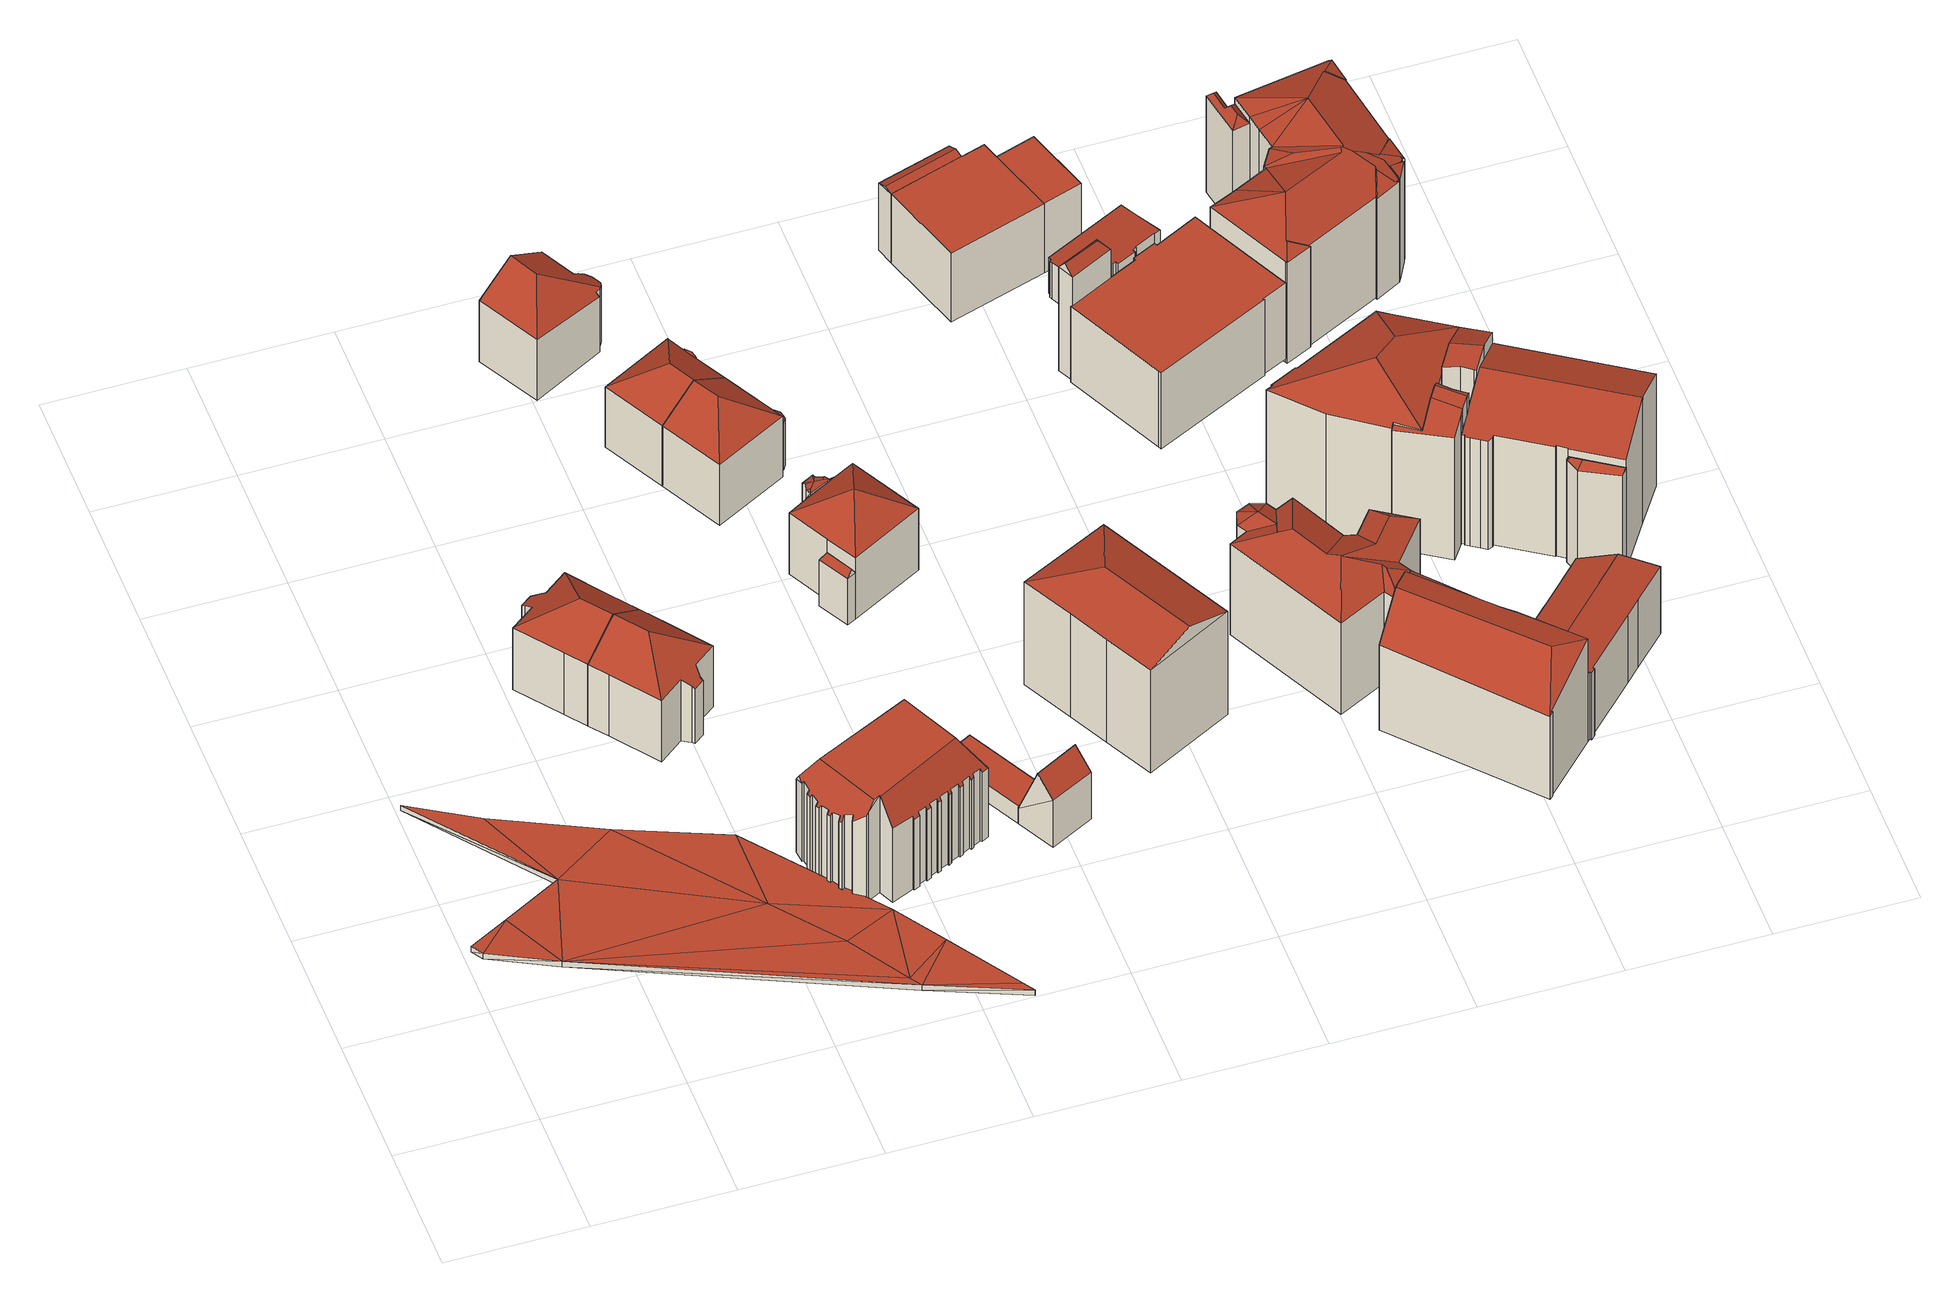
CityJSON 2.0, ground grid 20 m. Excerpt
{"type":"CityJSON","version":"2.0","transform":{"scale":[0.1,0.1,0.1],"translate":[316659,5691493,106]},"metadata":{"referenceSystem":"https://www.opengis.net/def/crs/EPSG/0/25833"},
"CityObjects":{
"building1":{"type":"Building","attributes":{"name":"Gustav-Adolf-Brücke","BodenHoehe":106.61,"gemHoehe":0,"BauwerkHoehe":1,"Gemeindeschluessel":"14713000","Geometrietyp2DReferenz":"3000","function":"53001_1800","measuredHeight":1},"geometry":[{"type":"MultiSurface","lod":"2","boundaries":[[[0,1,2]],[[1,0,3]],[[3,0,4]],[[4,5,3]],[[3,5,6]],[[5,7,6]],[[6,7,8]],[[8,7,9]],[[10,11,12]],[[10,12,2]],[[2,12,0]],[[13,14,15]],[[15,14,16]],[[15,16,12]],[[12,16,0]],[[0,16,4]],[[5,4,16]],[[7,5,16]],[[2,1,17]],[[2,17,18]],[[1,3,19]],[[1,19,17]],[[3,6,20]],[[3,20,19]],[[6,8,21]],[[6,21,20]],[[8,9,22]],[[8,22,21]],[[9,7,23]],[[9,23,22]],[[7,16,24]],[[7,24,23]],[[16,14,25]],[[16,25,24]],[[14,13,26]],[[14,26,25]],[[13,15,27]],[[13,27,26]],[[15,12,28]],[[15,28,27]],[[12,11,29]],[[12,29,28]],[[11,10,30]],[[11,30,29]],[[10,2,18]],[[10,18,30]],[[18,17,31]],[[19,31,17]],[[32,31,19]],[[19,33,32]],[[20,33,19]],[[20,23,33]],[[21,23,20]],[[22,23,21]],[[28,29,30]],[[18,28,30]],[[31,28,18]],[[27,25,26]],[[24,25,27]],[[28,24,27]],[[31,24,28]],[[32,24,31]],[[24,32,33]],[[24,33,23]]],"semantics":{"surfaces":[{"type":"RoofSurface"},{"type":"WallSurface"},{"type":"GroundSurface"}],"values":[0,0,0,0,0,0,0,0,0,0,0,0,0,0,0,0,0,0,1,1,1,1,1,1,1,1,1,1,1,1,1,1,1,1,1,1,1,1,1,1,1,1,1,1,1,1,2,2,2,2,2,2,2,2,2,2,2,2,2,2,2,2,2,2]}}]},
"building2":{"type":"Building","attributes":{"Gemeindeschluessel":14713000,"Geometrietyp2DReferenz":"3000","function":"31001_9998","roofType":"9999"},"children":["building2-1","building2-2"]},
"building2-1":{"type":"BuildingPart","attributes":{"Dachtyp_tdc":"tdcPolyFlatRoof","Dachneigung":0,"QualitaetDacherkennung":35,"Geometrietyp2DReferenz":"3000","roofType":"1000","measuredHeight":8.89},"parents":["building2"],"geometry":[{"type":"MultiSurface","lod":"2","boundaries":[[[34,35,36,37]],[[35,34,38,39]],[[40,41,37,36]],[[39,38,41,40]],[[38,34,37,41]],[[40,36,35,39]]],"semantics":{"surfaces":[{"type":"WallSurface"},{"type":"RoofSurface"},{"type":"GroundSurface"},{"type":"ClosureSurface"}],"values":[0,1,2,0,0,3]}}]},
"building2-2":{"type":"BuildingPart","attributes":{"Dachtyp_tdc":"tdcHipAndGableRoof","Dachneigung":35.65,"QualitaetDacherkennung":70,"Geometrietyp2DReferenz":"3000","roofType":"5000","measuredHeight":15.53},"parents":["building2"],"geometry":[{"type":"MultiSurface","lod":"2","boundaries":[[[42,43,44,45]],[[43,46,47,44]],[[46,48,49,47]],[[48,50,51,49]],[[50,52,53,51]],[[52,54,55,53]],[[54,56,57,55]],[[56,58,59,57]],[[58,60,61,59]],[[60,62,63,61]],[[62,64,39,40,63]],[[65,42,45,36,35]],[[62,60,58,56,54,52,50,48,66]],[[48,46,43,42,66]],[[42,65,64,62,66]],[[45,44,47,49,51,53,55,57,59,61,63,40,36]],[[35,39,64,65]],[[35,36,40,39]]],"semantics":{"surfaces":[{"type":"WallSurface"},{"type":"RoofSurface"},{"type":"GroundSurface"},{"type":"ClosureSurface"}],"values":[0,0,0,0,0,0,0,0,0,0,0,0,1,1,1,2,0,3]}}]},
"building3":{"type":"Building","attributes":{"Gemeindeschluessel":14713000,"Geometrietyp2DReferenz":"3000","function":"31001_9998","roofType":"9999"},"children":["building3-1","building3-2"]},
"building3-1":{"type":"BuildingPart","attributes":{"Dachtyp_tdc":"tdcHipAndGableRoof","Dachneigung":35.57,"QualitaetDacherkennung":69,"Geometrietyp2DReferenz":"3000","roofType":"5000","measuredHeight":15.56},"parents":["building3"],"geometry":[{"type":"MultiSurface","lod":"2","boundaries":[[[67,65,68,36,45]],[[69,70,71,72,73]],[[70,74,75,71]],[[74,76,77,75]],[[76,78,79,77]],[[78,80,81,79]],[[80,82,83,81]],[[82,84,85,83]],[[84,86,87,85]],[[86,88,89,87]],[[88,43,44,89]],[[43,67,45,44]],[[86,84,82,80,78,76,74,70,90]],[[70,69,65,67,90]],[[67,43,88,86,90]],[[45,36,72,71,75,77,79,81,83,85,87,89,44]],[[73,68,65,69]],[[73,72,36,68]]],"semantics":{"surfaces":[{"type":"WallSurface"},{"type":"RoofSurface"},{"type":"GroundSurface"},{"type":"ClosureSurface"}],"values":[0,0,0,0,0,0,0,0,0,0,0,0,1,1,1,2,0,3]}}]},
"building3-2":{"type":"BuildingPart","attributes":{"Dachtyp_tdc":"tdcFreeFormRoof","Dachneigung":58.9,"QualitaetDacherkennung":20,"Geometrietyp2DReferenz":"3000","roofType":"5000","measuredHeight":9.88},"parents":["building3"],"geometry":[{"type":"MultiSurface","lod":"2","boundaries":[[[68,91,37,36]],[[91,92,93,37]],[[92,73,72,93]],[[94,73,92]],[[95,94,92,91]],[[95,91,68]],[[94,95,68,73]],[[36,37,93,72]],[[36,72,73,68]]],"semantics":{"surfaces":[{"type":"WallSurface"},{"type":"RoofSurface"},{"type":"GroundSurface"},{"type":"ClosureSurface"}],"values":[0,0,0,1,1,0,1,2,3]}}]},
"building4":{"type":"Building","attributes":{"Dachtyp_tdc":"tdcFreeFormRoof","Gemeindeschluessel":14713000,"Dachneigung":1.74,"QualitaetDacherkennung":47,"Geometrietyp2DReferenz":"3000","function":"31001_9998","roofType":"5000","measuredHeight":18.59},"geometry":[{"type":"MultiSurface","lod":"2","boundaries":[[[96,97,98,99]],[[100,101,102,103]],[[101,104,105,102]],[[104,106,107,105]],[[106,108,109,107]],[[108,110,111,109]],[[110,112,113,111]],[[112,114,115,113]],[[114,116,117,115]],[[116,118,119,117]],[[118,120,121,119]],[[120,122,123,121]],[[122,124,125,123]],[[124,126,127,125]],[[126,128,129,127]],[[128,96,99,129]],[[97,130,131,98]],[[130,132,133,131]],[[132,134,135,133]],[[134,136,137,135]],[[136,138,139,137]],[[138,140,141,139]],[[140,142,143,141]],[[142,144,145,143]],[[144,146,147,145]],[[146,148,149,147]],[[148,150,151,149]],[[150,152,153,151]],[[152,154,155,153]],[[154,156,157,155]],[[156,158,159,157]],[[158,160,161,159]],[[160,162,163,161]],[[162,164,165,163]],[[164,166,167,165]],[[166,168,169,167]],[[168,170,171,169]],[[170,172,173,171]],[[172,174,175,173]],[[174,176,177,175]],[[176,178,179,177]],[[178,180,181,179]],[[180,182,183,181]],[[182,184,185,183]],[[184,186,187,185]],[[186,188,189,187]],[[188,190,191,189]],[[190,192,193,191]],[[192,194,195,193]],[[194,196,197,195]],[[196,198,199,197]],[[198,200,201,199]],[[200,202,203,201]],[[202,204,205,203]],[[204,206,207,205]],[[206,208,209,207]],[[208,210,211,209]],[[210,212,213,211]],[[212,214,215,213]],[[214,216,217,215]],[[216,218,219,217]],[[218,220,221,219]],[[220,222,223,221]],[[222,224,225,223]],[[224,226,227,225]],[[226,228,229,227]],[[228,230,231,229]],[[230,232,233,231]],[[232,234,235,233]],[[234,236,237,235]],[[236,238,239,237]],[[238,240,241,239]],[[240,242,243,241]],[[242,244,245,243]],[[244,246,247,245]],[[246,248,249,247]],[[248,250,251,249]],[[250,252,253,251]],[[252,254,255,253]],[[254,256,257,255]],[[256,258,259,257]],[[258,260,261,259]],[[260,262,263,261]],[[262,260,258,256,254,252,264,265,266,267,268,269,270,271,272,273,274,275,276,277,278,279,280,281,282,283,284,285,286,287,288,289]],[[124,122,120,118,116,114,112,110,108,106,104,101,100,290,291,292,293,294,295,296,297,298,299,267,266,300,97,96,128,126]],[[301,174,172,170,168,166,164,162,160,158,156,154,152,150,148,146,144,142,140,138,136,134,132,302,303]],[[250,248,246,244,242,240,238,236,234,232,230,228,226,224,222,220,218,216,214,212,210,208,206,204,202,200,198,196,194,192,190,188,186,184,182,180,178,176,301,303,265,264]],[[300,266,265,303,302,130]],[[132,130,302]],[[176,174,301]],[[252,250,264]],[[130,97,300]],[[263,304,305,306,307,308,309,310,311,312,313,314,315,316,317,318,319,320,321,322,323,324,325,326,327,328,329,330,331,332,333,334,335,336,103,102,105,107,109,111,113,115,117,119,121,123,125,127,129,99,98,131,133,135,137,139,141,143,145,147,149,151,153,155,157,159,161,163,165,167,169,171,173,175,177,179,181,183,185,187,189,191,193,195,197,199,201,203,205,207,209,211,213,215,217,219,221,223,225,227,229,231,233,235,237,239,241,243,245,247,249,251,253,255,257,259,261]],[[262,289,304,263]],[[289,288,305,304]],[[288,287,306,305]],[[287,286,307,306]],[[286,285,308,307]],[[285,284,309,308]],[[284,283,310,309]],[[283,282,311,310]],[[282,281,312,311]],[[281,280,313,312]],[[280,279,314,313]],[[279,278,315,314]],[[278,277,316,315]],[[277,276,317,316]],[[276,275,318,317]],[[275,274,319,318]],[[274,273,320,319]],[[273,272,321,320]],[[272,271,322,321]],[[271,270,323,322]],[[270,269,324,323]],[[269,268,325,324]],[[268,267,326,325]],[[267,299,327,326]],[[299,298,328,327]],[[298,297,329,328]],[[297,296,330,329]],[[296,295,331,330]],[[295,294,332,331]],[[294,293,333,332]],[[293,292,334,333]],[[292,291,335,334]],[[291,290,336,335]],[[290,100,103,336]]],"semantics":{"surfaces":[{"type":"WallSurface"},{"type":"RoofSurface"},{"type":"GroundSurface"}],"values":[0,0,0,0,0,0,0,0,0,0,0,0,0,0,0,0,0,0,0,0,0,0,0,0,0,0,0,0,0,0,0,0,0,0,0,0,0,0,0,0,0,0,0,0,0,0,0,0,0,0,0,0,0,0,0,0,0,0,0,0,0,0,0,0,0,0,0,0,0,0,0,0,0,0,0,0,0,0,0,0,0,0,0,1,1,1,1,1,0,0,0,0,2,0,0,0,0,0,0,0,0,0,0,0,0,0,0,0,0,0,0,0,0,0,0,0,0,0,0,0,0,0,0,0,0,0,0]}}]},
"building5":{"type":"Building","attributes":{"Dachtyp_tdc":"tdcFreeFormRoof","Gemeindeschluessel":14713000,"Dachneigung":32.62,"QualitaetDacherkennung":53,"Geometrietyp2DReferenz":"3000","function":"31001_9998","roofType":"5000","measuredHeight":15.1},"geometry":[{"type":"MultiSurface","lod":"2","boundaries":[[[337,338,339,340]],[[338,341,342,339]],[[341,343,344,342]],[[343,345,346,344]],[[345,347,348,346]],[[347,349,350,348]],[[349,351,352,350]],[[351,353,354,352]],[[353,355,356,354]],[[355,357,358,356]],[[357,359,360,358]],[[359,361,362,360]],[[361,337,340,362]],[[363,359,357,355,353,364]],[[351,349,347,345,343,341,338,337,365,363,364]],[[359,363,365,361]],[[337,361,365]],[[353,351,364]],[[340,339,342,344,346,348,350,352,354,356,358,360,362]]],"semantics":{"surfaces":[{"type":"WallSurface"},{"type":"RoofSurface"},{"type":"GroundSurface"}],"values":[0,0,0,0,0,0,0,0,0,0,0,0,0,1,1,1,0,0,2]}}]},
"building6":{"type":"Building","attributes":{"Dachtyp_tdc":"tdcPolyFlatRoof","Gemeindeschluessel":14713000,"Dachneigung":0,"QualitaetDacherkennung":77,"Geometrietyp2DReferenz":"3000","function":"31001_9998","roofType":"1000","measuredHeight":3.12},"geometry":[{"type":"MultiSurface","lod":"2","boundaries":[[[366,367,368,369]],[[367,370,371,368]],[[370,372,373,371]],[[370,367,366,372]],[[373,369,368,371]],[[372,366,369,373]]],"semantics":{"surfaces":[{"type":"WallSurface"},{"type":"RoofSurface"},{"type":"GroundSurface"}],"values":[0,0,0,1,2,0]}}]},
"building7":{"type":"Building","attributes":{"Gemeindeschluessel":14713000,"Geometrietyp2DReferenz":"3000","function":"31001_9998","roofType":"9999"},"children":["building7-1","building7-2"]},
"building7-1":{"type":"BuildingPart","attributes":{"Dachtyp_tdc":"tdcPolyFlatRoof","Dachneigung":3.65,"QualitaetDacherkennung":67,"Geometrietyp2DReferenz":"3000","roofType":"2100","measuredHeight":8.75},"parents":["building7"],"geometry":[{"type":"MultiSurface","lod":"2","boundaries":[[[374,375,376,377]],[[375,378,379,376]],[[378,380,381,379]],[[380,382,383,381]],[[382,384,385,383]],[[384,386,387,385]],[[384,382,380,378,375,374,386]],[[387,377,376,379,381,383,385]],[[377,387,386,374]]],"semantics":{"surfaces":[{"type":"WallSurface"},{"type":"RoofSurface"},{"type":"GroundSurface"},{"type":"ClosureSurface"}],"values":[0,0,0,0,0,0,1,2,3]}}]},
"building7-2":{"type":"BuildingPart","attributes":{"Dachtyp_tdc":"tdcHipAndGableRoof","Dachneigung":34.25,"QualitaetDacherkennung":76,"Geometrietyp2DReferenz":"3000","roofType":"5000","measuredHeight":15.26},"parents":["building7"],"geometry":[{"type":"MultiSurface","lod":"2","boundaries":[[[388,389,390,391]],[[389,392,393,390]],[[392,394,374,377,393]],[[395,387,386]],[[395,396,397,387]],[[396,398,399,397]],[[398,388,391,399]],[[389,388,400]],[[398,401,400,388]],[[394,392,389,400,401,396,395]],[[396,401,398]],[[391,390,393,377,387,397,399]],[[386,374,394,395]],[[386,387,377,374]]],"semantics":{"surfaces":[{"type":"WallSurface"},{"type":"RoofSurface"},{"type":"GroundSurface"},{"type":"ClosureSurface"}],"values":[0,0,0,0,0,0,0,1,1,1,0,2,0,3]}}]},
"building8":{"type":"Building","attributes":{"Dachtyp_tdc":"tdcGableRoof","Gemeindeschluessel":14713000,"Dachneigung":68.78,"QualitaetDacherkennung":4,"Geometrietyp2DReferenz":"3000","function":"31001_9998","roofType":"3100","measuredHeight":11.71},"geometry":[{"type":"MultiSurface","lod":"2","boundaries":[[[402,403,404,405]],[[403,406,369,404]],[[406,407,408,369]],[[407,402,405,408]],[[406,403,409]],[[402,407,410]],[[403,402,410,409]],[[407,406,409,410]],[[405,404,369,408]]],"semantics":{"surfaces":[{"type":"WallSurface"},{"type":"RoofSurface"},{"type":"GroundSurface"}],"values":[0,0,0,0,0,0,1,1,2]}}]},
"building9":{"type":"Building","attributes":{"Gemeindeschluessel":14713000,"Geometrietyp2DReferenz":"3000","function":"31001_9998","roofType":"9999"},"children":["building9-1","building9-2"]},
"building9-1":{"type":"BuildingPart","attributes":{"Dachtyp_tdc":"tdcHipAndGableRoof","Dachneigung":34.44,"QualitaetDacherkennung":69,"Geometrietyp2DReferenz":"3000","roofType":"5000","measuredHeight":15.26},"parents":["building9"],"geometry":[{"type":"MultiSurface","lod":"2","boundaries":[[[401,396,397,411]],[[396,412,413,397]],[[412,414,413]],[[415,416,417,418]],[[416,398,399,417]],[[398,401,411,399]],[[416,415,419]],[[415,412,396,401,419]],[[401,398,416,419]],[[411,397,413,418,417,399]],[[415,418,420,414,412]],[[420,418,413,414]]],"semantics":{"surfaces":[{"type":"WallSurface"},{"type":"RoofSurface"},{"type":"GroundSurface"},{"type":"ClosureSurface"}],"values":[0,0,0,0,0,0,1,1,1,2,0,3]}}]},
"building9-2":{"type":"BuildingPart","attributes":{"Dachtyp_tdc":"tdcPolyFlatRoof","Dachneigung":3.77,"QualitaetDacherkennung":68,"Geometrietyp2DReferenz":"3000","roofType":"2100","measuredHeight":8.7},"parents":["building9"],"geometry":[{"type":"MultiSurface","lod":"2","boundaries":[[[414,421,422,413]],[[421,423,424,422]],[[423,425,426,424]],[[425,427,428,426]],[[427,429,430,428]],[[429,431,432,430]],[[431,433,434,432]],[[433,435,436,434]],[[435,420,418,436]],[[420,435,433,431,429,427,425,423,421,414]],[[413,422,424,426,428,430,432,434,436,418]],[[413,418,420,414]]],"semantics":{"surfaces":[{"type":"WallSurface"},{"type":"RoofSurface"},{"type":"GroundSurface"},{"type":"ClosureSurface"}],"values":[0,0,0,0,0,0,0,0,0,1,2,3]}}]},
"building10":{"type":"Building","attributes":{"Gemeindeschluessel":14713000,"Geometrietyp2DReferenz":"3000","function":"31001_9998","roofType":"9999"},"children":["building10-1","building10-2","building10-3"]},
"building10-1":{"type":"BuildingPart","attributes":{"Dachtyp_tdc":"tdcTentRoof","Dachneigung":34.03,"QualitaetDacherkennung":68,"Geometrietyp2DReferenz":"3000","roofType":"3500","measuredHeight":15.39},"parents":["building10"],"geometry":[{"type":"MultiSurface","lod":"2","boundaries":[[[437,438,439]],[[438,440,441,439]],[[440,442,443,441]],[[442,444,445,446,443]],[[447,448,449,450,451]],[[448,452,453,449]],[[442,440,454]],[[444,442,454]],[[448,447,444,454]],[[440,438,437,455,456,452,448,454]],[[439,441,443,446,450,449,453,457,458]],[[447,451,445,444]],[[451,450,446,445]],[[439,458,455,437]],[[458,457,456,455]],[[457,453,452,456]]],"semantics":{"surfaces":[{"type":"WallSurface"},{"type":"RoofSurface"},{"type":"GroundSurface"},{"type":"ClosureSurface"}],"values":[0,0,0,0,0,0,1,1,1,1,2,0,3,3,3,3]}}]},
"building10-2":{"type":"BuildingPart","attributes":{"Dachtyp_tdc":"tdcFreeFormRoof","Dachneigung":15.7,"QualitaetDacherkennung":44,"Geometrietyp2DReferenz":"3000","roofType":"5000","measuredHeight":11.93},"parents":["building10"],"geometry":[{"type":"MultiSurface","lod":"2","boundaries":[[[459,460,461,462,463]],[[460,464,465,464,461]],[[464,466,467,468,462,461]],[[466,437,469,470,467]],[[458,457,453,457,471,472,473,474,475,476,477,439]],[[465,452,453,452]],[[464,460,471,457,456]],[[460,459,472,471]],[[459,478,473,472]],[[478,479,474,473]],[[479,480,475,474]],[[480,470,476,475]],[[470,469,477,476]],[[469,437,439,477]],[[470,480,481,468,467]],[[480,479,481]],[[479,478,463,462,468,481]],[[478,459,463]],[[455,437,466]],[[458,439,437,455]],[[456,455,466,464]],[[457,458,455,456]],[[465,452,456,464]],[[453,457,456,452]]],"semantics":{"surfaces":[{"type":"RoofSurface"},{"type":"GroundSurface"},{"type":"WallSurface"},{"type":"ClosureSurface"}],"values":[0,0,0,0,1,2,2,2,2,2,2,2,2,2,0,0,0,0,2,3,2,3,2,3]}}]},
"building10-3":{"type":"BuildingPart","attributes":{"Dachtyp_tdc":"tdcFreeFormRoof","Dachneigung":60.57,"QualitaetDacherkennung":21,"Geometrietyp2DReferenz":"3000","roofType":"5000","measuredHeight":9.92},"parents":["building10"],"geometry":[{"type":"MultiSurface","lod":"2","boundaries":[[[445,482,483,446]],[[482,484,485,483]],[[484,451,450,485]],[[486,451,484]],[[487,486,484,482]],[[487,482,445]],[[486,487,445,451]],[[446,483,485,450]],[[446,450,451,445]]],"semantics":{"surfaces":[{"type":"WallSurface"},{"type":"RoofSurface"},{"type":"GroundSurface"},{"type":"ClosureSurface"}],"values":[0,0,0,1,1,0,1,2,3]}}]},
"building11":{"type":"Building","attributes":{"Dachtyp_tdc":"tdcHipAndGableRoof","Gemeindeschluessel":14713000,"Dachneigung":20.97,"QualitaetDacherkennung":80,"Geometrietyp2DReferenz":"3000","function":"31001_9998","roofType":"5000","measuredHeight":21.84},"geometry":[{"type":"MultiSurface","lod":"2","boundaries":[[[488,489,490,491]],[[489,492,493,490]],[[492,494,495,493]],[[494,496,497,495]],[[496,498,499,497]],[[498,488,491,499]],[[494,492,500]],[[492,489,488,498,501,500]],[[496,494,500,501]],[[501,498,496]],[[491,490,493,495,497,499]]],"semantics":{"surfaces":[{"type":"WallSurface"},{"type":"RoofSurface"},{"type":"GroundSurface"}],"values":[0,0,0,0,0,0,1,1,1,0,2]}}]},
"building12":{"type":"Building","attributes":{"Dachtyp_tdc":"tdcFreeFormRoof","Gemeindeschluessel":14713000,"Dachneigung":25.5,"QualitaetDacherkennung":10,"Geometrietyp2DReferenz":"3000","function":"31001_9998","roofType":"5000","measuredHeight":19.95},"geometry":[{"type":"MultiSurface","lod":"2","boundaries":[[[502,503,504,505]],[[503,506,507,504]],[[506,508,509,507]],[[508,510,511,509]],[[510,512,513,511]],[[512,514,515,513]],[[514,516,517,515]],[[516,518,519,517]],[[518,520,521,519]],[[520,522,523,521]],[[522,524,525,523]],[[524,526,527,525]],[[526,528,529,527]],[[528,530,531,529]],[[530,532,533,531]],[[532,534,535,533]],[[534,536,537,535]],[[536,502,505,537]],[[538,539,540,541,536,534]],[[542,543,544,538,534,532]],[[545,546,542,532,530]],[[545,530,528]],[[546,545,528,526]],[[543,542,546,526,524]],[[547,548,544,543,524,522]],[[547,522,520]],[[548,547,520,518]],[[539,538,544,548,518,516]],[[540,539,516,514]],[[541,540,514,512]],[[549,550,541,512,510]],[[551,549,510,508]],[[551,508,506]],[[551,506,503]],[[550,549,551,503,502]],[[541,550,502,536]],[[505,504,507,509,511,513,515,517,519,521,523,525,527,529,531,533,535,537]]],"semantics":{"surfaces":[{"type":"WallSurface"},{"type":"RoofSurface"},{"type":"GroundSurface"}],"values":[0,0,0,0,0,0,0,0,0,0,0,0,0,0,0,0,0,0,1,1,1,1,1,1,1,1,1,1,1,1,1,1,1,1,1,1,2]}}]},
"building13":{"type":"Building","attributes":{"Dachtyp_tdc":"tdcFreeFormRoof","Gemeindeschluessel":14713000,"Dachneigung":51.63,"QualitaetDacherkennung":3,"Geometrietyp2DReferenz":"3000","function":"31001_9998","roofType":"5000","measuredHeight":20.76},"geometry":[{"type":"MultiSurface","lod":"2","boundaries":[[[552,553,554,555]],[[553,556,557,554]],[[556,558,559,557]],[[558,560,561,559]],[[560,562,563,561]],[[562,552,555,563]],[[564,565,562,560]],[[564,560,558]],[[558,565,564]],[[556,565,558]],[[553,565,556]],[[565,553,552]],[[565,552,562]],[[555,554,557,559,561,563]]],"semantics":{"surfaces":[{"type":"WallSurface"},{"type":"RoofSurface"},{"type":"GroundSurface"}],"values":[0,0,0,0,0,0,1,1,1,1,1,1,0,2]}}]},
"building14":{"type":"Building","attributes":{"Gemeindeschluessel":14713000,"Geometrietyp2DReferenz":"3000","function":"31001_9998","roofType":"9999"},"children":["building14-1","building14-2","building14-3"]},
"building14-1":{"type":"BuildingPart","attributes":{"Dachtyp_tdc":"tdcPolyFlatRoof","Dachneigung":0,"QualitaetDacherkennung":50,"Geometrietyp2DReferenz":"3000","roofType":"1000","measuredHeight":12.81},"parents":["building14"],"geometry":[{"type":"MultiSurface","lod":"2","boundaries":[[[566,567,568,569]],[[570,571,572,573]],[[571,574,575,576,572]],[[577,566,569,578,579]],[[577,574,571,570,567,566]],[[569,568,573,572,576,578]],[[573,568,567,570]],[[579,575,574,577]],[[579,578,576,575]]],"semantics":{"surfaces":[{"type":"WallSurface"},{"type":"RoofSurface"},{"type":"GroundSurface"},{"type":"ClosureSurface"}],"values":[0,0,0,0,1,2,3,0,3]}}]},
"building14-2":{"type":"BuildingPart","attributes":{"Dachtyp_tdc":"tdcPolyFlatRoof","Dachneigung":0,"QualitaetDacherkennung":38,"Geometrietyp2DReferenz":"3000","roofType":"1000","measuredHeight":12.84},"parents":["building14"],"geometry":[{"type":"MultiSurface","lod":"2","boundaries":[[[580,581,582,568,567]],[[581,583,584,582]],[[583,585,570,573,584]],[[585,583,581,580]],[[568,582,584,573]],[[567,570,585,580]],[[567,568,573,570]]],"semantics":{"surfaces":[{"type":"WallSurface"},{"type":"RoofSurface"},{"type":"GroundSurface"},{"type":"ClosureSurface"}],"values":[0,0,0,1,2,0,3]}}]},
"building14-3":{"type":"BuildingPart","attributes":{"Dachtyp_tdc":"tdcGableRoof","Dachneigung":22.53,"QualitaetDacherkennung":47,"Geometrietyp2DReferenz":"3000","roofType":"3100","measuredHeight":13.04},"parents":["building14"],"geometry":[{"type":"MultiSurface","lod":"2","boundaries":[[[575,586,587,576]],[[586,588,589,587]],[[588,579,578,589]],[[586,575,590]],[[579,588,591]],[[575,579,591,590]],[[588,586,590,591]],[[578,576,587,589]],[[576,578,579,575]]],"semantics":{"surfaces":[{"type":"WallSurface"},{"type":"RoofSurface"},{"type":"GroundSurface"},{"type":"ClosureSurface"}],"values":[0,0,0,0,0,1,1,2,3]}}]},
"building15":{"type":"Building","attributes":{"Dachtyp_tdc":"tdcPolyFlatRoof","Gemeindeschluessel":14713000,"Dachneigung":0,"QualitaetDacherkennung":50,"Geometrietyp2DReferenz":"3000","function":"31001_9998","roofType":"1000","measuredHeight":14.14},"geometry":[{"type":"MultiSurface","lod":"2","boundaries":[[[592,593,594,595]],[[593,596,597,594]],[[596,598,599,597]],[[598,600,601,599]],[[600,602,603,601]],[[602,604,605,603]],[[604,606,607,605]],[[606,608,609,607]],[[608,610,611,609]],[[610,612,613,611]],[[612,614,615,613]],[[614,616,617,615]],[[616,618,619,617]],[[618,620,621,619]],[[620,592,595,621]],[[620,618,616,614,612,610,608,606,604,602,600,598,596,593,592]],[[595,594,597,599,601,603,605,607,609,611,613,615,617,619,621]]],"semantics":{"surfaces":[{"type":"WallSurface"},{"type":"RoofSurface"},{"type":"GroundSurface"}],"values":[0,0,0,0,0,0,0,0,0,0,0,0,0,0,0,1,2]}}]},
"building16":{"type":"Building","attributes":{"Gemeindeschluessel":14713000,"Dachtyp_tdc":"tdcPolyFlatRoof","Dachneigung":4.92,"QualitaetDacherkennung":52,"Geometrietyp2DReferenz":"3000","function":"31001_9998","roofType":"2100","measuredHeight":7.17},"geometry":[{"type":"MultiSurface","lod":"2","boundaries":[[[622,623,624,625]],[[623,626,627,624]],[[626,628,629,627]],[[628,630,631,629]],[[630,632,633,631]],[[632,634,635,633]],[[634,636,637,635]],[[636,638,639,637]],[[638,640,641,639]],[[640,642,643,641]],[[642,644,645,643]],[[644,646,647,645]],[[646,648,649,647]],[[648,650,651,649]],[[650,652,653,651]],[[652,654,655,653]],[[654,656,657,655]],[[656,658,659,657]],[[658,660,661,659]],[[660,662,663,661]],[[662,664,665,663]],[[664,666,667,665]],[[666,668,669,667]],[[668,670,671,669]],[[670,622,625,671]],[[670,668,666,664,662,660,658,656,654,652,650,648,646,644,642,640,638,636,634,632,630,628,626,623,622]],[[625,624,627,629,631,633,635,637,639,641,643,645,647,649,651,653,655,657,659,661,663,665,667,669,671]]],"semantics":{"surfaces":[{"type":"WallSurface"},{"type":"RoofSurface"},{"type":"GroundSurface"}],"values":[0,0,0,0,0,0,0,0,0,0,0,0,0,0,0,0,0,0,0,0,0,0,0,0,0,1,2]}}]},
"building17":{"type":"Building","attributes":{"Gemeindeschluessel":14713000,"Geometrietyp2DReferenz":"3000","function":"31001_9998","roofType":"9999"},"children":["building17-1","building17-2","building17-3"]},
"building17-1":{"type":"BuildingPart","attributes":{"Dachtyp_tdc":"tdcPolyFlatRoof","Dachneigung":27.42,"QualitaetDacherkennung":53,"Geometrietyp2DReferenz":"3000","roofType":"2100","measuredHeight":18.16},"parents":["building17"],"geometry":[{"type":"MultiSurface","lod":"2","boundaries":[[[672,673,674,675]],[[676,526,527,677]],[[526,678,679,527]],[[678,680,681,679]],[[680,682,683,681]],[[682,684,685,683]],[[684,672,675,685]],[[684,682,680,678,526,676,673,672]],[[675,674,677,527,679,681,683,685]],[[677,674,673,676]]],"semantics":{"surfaces":[{"type":"WallSurface"},{"type":"RoofSurface"},{"type":"GroundSurface"},{"type":"ClosureSurface"}],"values":[0,0,0,0,0,0,0,1,2,3]}}]},
"building17-2":{"type":"BuildingPart","attributes":{"Dachtyp_tdc":"tdcHipAndGableRoof","Dachneigung":33.83,"QualitaetDacherkennung":50,"Geometrietyp2DReferenz":"3000","roofType":"5000","measuredHeight":20.14},"parents":["building17"],"geometry":[{"type":"MultiSurface","lod":"2","boundaries":[[[686,687,529,531]],[[687,688,676,677,529]],[[689,690,691,692,674,673]],[[693,694,695]],[[693,696,697,694]],[[696,698,699,697]],[[698,700,701,699]],[[700,702,703,701]],[[702,704,705,703]],[[704,686,531,705]],[[700,698,696,693,706]],[[693,690,689,688,687,686,704,706]],[[704,702,700,706]],[[531,529,677,674,692,707,694,697,699,701,703,705]],[[689,673,676,688]],[[673,674,677,676]],[[693,695,708,691,690]],[[695,694,707,708]],[[708,707,692,691]]],"semantics":{"surfaces":[{"type":"WallSurface"},{"type":"RoofSurface"},{"type":"GroundSurface"},{"type":"ClosureSurface"}],"values":[0,0,0,0,0,0,0,0,0,0,1,1,1,2,0,3,0,3,3]}}]},
"building17-3":{"type":"BuildingPart","attributes":{"Dachtyp_tdc":"tdcGableRoof","Dachneigung":18.16,"QualitaetDacherkennung":58,"Geometrietyp2DReferenz":"3000","roofType":"3100","measuredHeight":14.12},"parents":["building17"],"geometry":[{"type":"MultiSurface","lod":"2","boundaries":[[[709,710,711,712]],[[710,713,714,711]],[[713,715,716,714]],[[715,717,718,716]],[[717,695,694,718]],[[691,719,720,692]],[[719,721,722,720]],[[721,723,724,722]],[[723,725,726,724]],[[725,727,728,726]],[[727,729,730,728]],[[729,731,732,730]],[[731,733,734,732]],[[733,735,736,734]],[[735,737,738,736]],[[737,709,712,738]],[[733,731,729,727,725,723,721,719,691,708]],[[708,695,717,715,713,710,709,737,735,733]],[[712,711,714,716,718,694,707,692,720,722,724,726,728,730,732,734,736,738]],[[707,694,695,708]],[[691,692,707,708]]],"semantics":{"surfaces":[{"type":"WallSurface"},{"type":"RoofSurface"},{"type":"GroundSurface"},{"type":"ClosureSurface"}],"values":[0,0,0,0,0,0,0,0,0,0,0,0,0,0,0,0,1,1,2,3,3]}}]},
"building18":{"type":"Building","attributes":{"Gemeindeschluessel":14713000,"Geometrietyp2DReferenz":"3000","function":"31001_9998","roofType":"9999"},"children":["building18-1","building18-2","building18-3"]},
"building18-1":{"type":"BuildingPart","attributes":{"Dachtyp_tdc":"tdcCutGableRoof","Dachneigung":23.41,"QualitaetDacherkennung":47,"Geometrietyp2DReferenz":"3000","roofType":"9999","measuredHeight":24.27},"parents":["building18"],"geometry":[{"type":"MultiSurface","lod":"2","boundaries":[[[739,740,741,742,743]],[[740,744,745,741]],[[744,746,747,745]],[[746,748,749,747]],[[748,750,751,749]],[[750,752,753,751]],[[752,754,755,753]],[[754,756,757,755]],[[748,746,744,740,739,758]],[[759,760,761,762,756,754,752,750]],[[758,759,750,748]],[[742,741,745,747,749,751,753,755,757,763,764,765,766]],[[763,757,756,762]],[[764,763,762,761]],[[767,760,759]],[[765,764,761,760,767]],[[768,767,759,758]],[[766,765,767,768]],[[739,743,768,758]],[[766,768,743,742]]],"semantics":{"surfaces":[{"type":"WallSurface"},{"type":"RoofSurface"},{"type":"GroundSurface"},{"type":"ClosureSurface"}],"values":[0,0,0,0,0,0,0,0,1,1,1,2,3,3,0,3,0,3,0,3]}}]},
"building18-2":{"type":"BuildingPart","attributes":{"Dachtyp_tdc":"tdcGableRoof","Dachneigung":22.7,"QualitaetDacherkennung":65,"Geometrietyp2DReferenz":"3000","roofType":"3100","measuredHeight":24.66},"parents":["building18"],"geometry":[{"type":"MultiSurface","lod":"2","boundaries":[[[769,770,771,772,773]],[[774,775,776,777]],[[775,778,779,776]],[[778,780,781,779]],[[780,782,783,781]],[[782,769,773,783]],[[778,775,774,784,785]],[[785,770,769,782,780,778]],[[773,772,786,777,776,779,781,783]],[[787,771,770,785]],[[786,772,771,787]],[[784,787,785]],[[786,787,784,774,777]]],"semantics":{"surfaces":[{"type":"WallSurface"},{"type":"RoofSurface"},{"type":"GroundSurface"},{"type":"ClosureSurface"}],"values":[0,0,0,0,0,0,1,1,2,0,3,0,3]}}]},
"building18-3":{"type":"BuildingPart","attributes":{"Dachtyp_tdc":"tdcFreeFormRoof","Dachneigung":22.82,"QualitaetDacherkennung":49,"Geometrietyp2DReferenz":"3000","roofType":"5000","measuredHeight":26.05},"parents":["building18"],"geometry":[{"type":"MultiSurface","lod":"2","boundaries":[[[788,789,790,791]],[[789,792,793,790]],[[792,794,795,793]],[[794,796,797,795]],[[796,798,799,797]],[[798,800,801,799]],[[800,802,803,801]],[[802,804,805,803]],[[804,774,777,805]],[[771,806,807,772]],[[806,743,742,807]],[[808,788,791,757,756]],[[809,760,767,768,743,806,771,787,784,774,810,811]],[[774,804,802,810]],[[802,800,798,796,794,792,789,811,810]],[[789,788,808,812,809,811]],[[791,790,793,795,797,799,801,803,805,777,786,772,807,742,766,765,764,763,757]],[[772,786,787,771]],[[786,777,774,784,787]],[[761,760,809]],[[764,765,767,760,761]],[[765,766,768,767]],[[766,742,743,768]],[[762,761,809,812]],[[762,763,764,761]],[[808,756,762,812]],[[756,757,763,762]]],"semantics":{"surfaces":[{"type":"WallSurface"},{"type":"RoofSurface"},{"type":"GroundSurface"},{"type":"ClosureSurface"}],"values":[0,0,0,0,0,0,0,0,0,0,0,0,1,1,1,1,2,3,3,0,3,3,3,0,3,0,3]}}]},
"building19":{"type":"Building","attributes":{"Dachtyp_tdc":"tdcFreeFormRoof","Gemeindeschluessel":14713000,"Dachneigung":47.28,"QualitaetDacherkennung":20,"Geometrietyp2DReferenz":"3000","function":"31001_9998","roofType":"5000","measuredHeight":19.14},"geometry":[{"type":"MultiSurface","lod":"2","boundaries":[[[813,814,815,816]],[[814,817,818,815]],[[817,819,820,818]],[[819,821,822,820]],[[821,823,824,822]],[[823,813,816,824]],[[825,826,827,828,823,821]],[[825,821,819]],[[826,825,819,817]],[[827,826,817,814]],[[828,827,814,813]],[[828,813,823]],[[816,815,818,820,822,824]]],"semantics":{"surfaces":[{"type":"WallSurface"},{"type":"RoofSurface"},{"type":"GroundSurface"}],"values":[0,0,0,0,0,0,1,1,1,1,1,1,2]}}]},
"building20":{"type":"Building","attributes":{"Dachtyp_tdc":"tdcFreeFormRoof","Gemeindeschluessel":14713000,"Dachneigung":22.94,"QualitaetDacherkennung":53,"Geometrietyp2DReferenz":"3000","function":"31001_9998","roofType":"5000","measuredHeight":21.76},"geometry":[{"type":"MultiSurface","lod":"2","boundaries":[[[829,830,831,832]],[[830,833,834,831]],[[833,835,836,834]],[[835,837,838,836]],[[837,839,840,838]],[[839,841,842,840]],[[841,843,844,842]],[[843,845,846,844]],[[845,847,848,846]],[[847,849,850,848]],[[849,851,852,850]],[[851,853,854,852]],[[853,855,856,854]],[[855,857,858,856]],[[857,859,860,858]],[[859,861,862,860]],[[861,863,864,862]],[[863,865,866,864]],[[865,867,868,866]],[[867,869,870,868]],[[869,871,872,870]],[[871,873,874,872]],[[873,875,876,874]],[[875,877,878,876]],[[877,879,880,878]],[[879,881,882,880]],[[881,883,884,882]],[[883,885,886,884]],[[885,829,832,886]],[[887,883,881]],[[888,887,881,879]],[[889,888,879,877]],[[890,891,892,893,894,895,889,877,875]],[[896,890,875,873]],[[897,896,873,871]],[[897,871,869]],[[898,899,891,890,896,897,869,867]],[[900,901,898,867,865]],[[900,865,863]],[[901,900,863,861]],[[902,903,904,899,898,901,861,859]],[[902,859,857]],[[903,902,857,855]],[[904,903,855,853]],[[905,906,907,892,891,899,904,853,851]],[[908,905,851,849]],[[909,908,849,847]],[[909,847,845]],[[906,905,908,909,845,843]],[[906,837,907]],[[906,839,837]],[[906,841,839]],[[841,906,843]],[[910,893,892,907,837,835]],[[910,835,833]],[[894,893,910,833,830]],[[830,895,894]],[[829,895,830]],[[895,829,885]],[[887,888,889,895,885,883]],[[832,831,834,836,838,840,842,844,846,848,850,852,854,856,858,860,862,864,866,868,870,872,874,876,878,880,882,884,886]]],"semantics":{"surfaces":[{"type":"WallSurface"},{"type":"RoofSurface"},{"type":"GroundSurface"}],"values":[0,0,0,0,0,0,0,0,0,0,0,0,0,0,0,0,0,0,0,0,0,0,0,0,0,0,0,0,0,1,1,1,1,1,1,1,1,1,1,1,1,1,1,1,1,1,1,1,1,1,1,1,1,1,1,1,1,1,1,1,2]}}]},
"building21":{"type":"Building","attributes":{"Gemeindeschluessel":14713000,"Geometrietyp2DReferenz":"3000","function":"31001_9998","roofType":"9999"},"children":["building21-1","building21-2"]},
"building21-1":{"type":"BuildingPart","attributes":{"Dachtyp_tdc":"tdcFreeFormRoof","Dachneigung":43.95,"QualitaetDacherkennung":14,"Geometrietyp2DReferenz":"3000","roofType":"5000","measuredHeight":20.08},"parents":["building21"],"geometry":[{"type":"MultiSurface","lod":"2","boundaries":[[[911,912,913,914]],[[912,915,916,913]],[[915,917,918,916]],[[917,919,920,918]],[[921,922,915,912]],[[911,923,924,922,921]],[[923,919,917,924]],[[922,924,917,915]],[[911,921,912]],[[919,923,911]],[[920,914,913,916,918]],[[914,920,919,911]]],"semantics":{"surfaces":[{"type":"WallSurface"},{"type":"RoofSurface"},{"type":"GroundSurface"},{"type":"ClosureSurface"}],"values":[0,0,0,0,1,1,1,1,0,0,2,3]}}]},
"building21-2":{"type":"BuildingPart","attributes":{"Dachtyp_tdc":"tdcGableRoof","Dachneigung":17.95,"QualitaetDacherkennung":44,"Geometrietyp2DReferenz":"3000","roofType":"3100","measuredHeight":23.23},"parents":["building21"],"geometry":[{"type":"MultiSurface","lod":"2","boundaries":[[[925,926,927,928]],[[926,929,930,927]],[[929,931,932,930]],[[931,933,934,932]],[[933,935,936,934]],[[935,937,938,936]],[[937,939,940,938]],[[939,941,942,940]],[[941,943,944,942]],[[943,945,946,944]],[[945,947,948,946]],[[947,949,950,948]],[[949,951,952,950]],[[951,953,954,952]],[[953,955,956,954]],[[955,957,958,956]],[[957,959,911,914,958]],[[960,925,928,920,919]],[[957,955,953,951]],[[951,949,947,945,943,941,939,937,935,933,931,929,926,925,960,959,957]],[[928,927,930,932,934,936,938,940,942,944,946,948,950,952,954,956,958,914,920]],[[960,919,911,959]],[[919,920,914,911]]],"semantics":{"surfaces":[{"type":"WallSurface"},{"type":"RoofSurface"},{"type":"GroundSurface"},{"type":"ClosureSurface"}],"values":[0,0,0,0,0,0,0,0,0,0,0,0,0,0,0,0,0,0,1,1,2,0,3]}}]}
},
"vertices":[
[396,257,16],[396,385,16],[248,446,16],[544,196,16],[471,162,16],[526,74,16],[592,123,16],[537,57,16],[660,19,16],[671,2,16],[100,517,16],[7,573,16],[155,384,16],[12,308,16],[23,291,16],[69,338,16],[114,245,16],[396,385,6],[248,446,6],[544,196,6],[592,123,6],[660,19,6],[671,2,6],[537,57,6],[114,245,6],[23,291,6],[12,308,6],[69,338,6],[155,384,6],[7,573,6],[100,517,6],[396,257,6],[471,162,6],[526,74,6],
[384,711,102],[374,703,102],[374,703,13],[384,711,13],[356,749,102],[345,741,102],[345,741,13],[356,749,13],
[327,667,168],[280,631,127],[280,631,13],[327,667,13],[258,660,127],[258,660,13],[210,723,127],[210,723,13],[245,749,127],[245,749,13],[241,766,116],[241,766,13],[238,770,113],[238,770,13],[254,781,114],[254,781,13],[256,779,116],[256,779,13],[271,769,127],[271,769,13],[305,795,126],[305,795,13],[345,741,126],[374,703,126],[296,708,168],
[327,667,169],[374,703,101],[401,667,126],[443,611,126],[443,611,13],[401,667,13],[401,667,101],[411,587,126],[411,587,13],[412,572,118],[412,572,13],[415,568,114],[415,568,13],[400,557,114],[400,557,13],[397,560,117],[397,560,13],[384,567,127],[384,567,13],[349,540,127],[349,540,13],[300,605,127],[300,605,13],[360,623,169],
[384,711,101],[411,675,101],[411,675,13],[402,676,112],[379,707,112],
[583,230,142],[551,216,144],[551,216,6],[583,230,6],[644,260,141],[645,258,136],[645,258,6],[644,260,6],[641,255,136],[641,255,6],[640,258,141],[640,258,6],[627,252,141],[627,252,6],[628,249,136],[628,249,6],[623,247,137],[623,247,6],[622,249,142],[622,249,6],[610,244,142],[610,244,6],[612,241,137],[612,241,6],[605,238,137],[605,238,6],[604,240,142],[604,240,6],[592,235,142],[592,235,6],[593,232,137],[593,232,6],[584,228,137],[584,228,6],[541,238,187],[541,238,6],[523,229,170],[523,229,6],[520,228,166],[520,228,6],[504,239,149],[504,239,6],[507,243,157],[507,243,6],[498,252,151],[498,252,6],[494,249,142],[494,249,6],[491,254,140],[491,254,6],[494,256,148],[494,256,6],[487,268,144],[487,268,6],[484,266,139],[484,266,6],[481,271,139],[481,271,6],[484,273,144],[484,273,6],[478,285,143],[478,285,6],[475,284,139],[475,284,6],[472,290,139],[472,290,6],[475,291,144],[475,291,6],[472,303,147],[472,303,6],[469,302,143],[469,302,6],[467,309,145],[467,309,6],[470,309,150],[470,309,6],[467,322,154],[467,322,6],[465,322,150],[465,322,6],[463,341,141],[463,341,6],[473,346,141],[473,346,6],[475,344,146],[475,344,6],[487,349,145],[487,349,6],[485,352,140],[485,352,6],[491,355,140],[491,355,6],[492,352,144],[492,352,6],[504,359,144],[504,359,6],[503,362,138],[503,362,6],[508,364,138],[508,364,6],[510,361,144],[510,361,6],[522,367,143],[522,367,6],[520,370,137],[520,370,6],[526,373,137],[526,373,6],[527,369,144],[527,369,6],[539,375,143],[539,375,6],[538,379,137],[538,379,6],[543,381,137],[543,381,6],[545,378,143],[545,378,6],[557,384,143],[557,384,6],[556,386,138],[556,386,6],[562,389,138],[562,389,6],[563,387,142],[563,387,6],[575,393,142],[575,393,6],[574,395,138],[574,395,6],[580,398,138],[580,398,6],[581,395,142],[581,395,6],[593,401,142],[593,401,6],[592,404,137],[592,404,6],[598,406,137],[598,406,6],[599,404,142],[599,404,6],[610,409,142],[610,409,6],[609,412,137],[609,412,6],[615,415,136],[615,415,6],[616,412,141],[616,412,6],[629,419,140],[629,419,6],[628,421,136],[628,421,6],[636,425,136],[636,425,6],[641,416,136],[641,416,6],[639,414,141],[639,414,6],[645,401,141],[645,401,6],[648,402,135],[648,402,6],[651,397,135],[651,397,6],[648,395,141],[648,395,6],[637,424,137],[624,384,192],[664,298,192],[704,286,135],[699,296,135],[696,295,141],[690,308,141],[693,309,135],[691,314,135],[688,312,141],[682,325,141],[685,326,135],[682,331,135],[679,330,141],[673,342,141],[676,344,135],[674,349,135],[671,347,141],[665,359,141],[668,361,135],[665,367,135],[662,365,141],[656,378,141],[659,379,135],[657,384,135],[654,383,141],[657,266,141],[659,264,136],[664,267,136],[663,269,141],[675,275,141],[677,272,135],[681,275,136],[680,277,141],[692,283,141],[694,281,135],[542,236,187],[464,332,156],[532,233,187],[489,324,187],[654,383,6],[657,384,6],[659,379,6],[656,378,6],[662,365,6],[665,367,6],[668,361,6],[665,359,6],[671,347,6],[674,349,6],[676,344,6],[673,342,6],[679,330,6],[682,331,6],[685,326,6],[682,325,6],[688,312,6],[691,314,6],[693,309,6],[690,308,6],[696,295,6],[699,296,6],[704,286,6],[694,281,6],[692,283,6],[680,277,6],[681,275,6],[677,272,6],[675,275,6],[663,269,6],[664,267,6],[659,264,6],[657,266,6],
[458,1336,131],[484,1286,131],[484,1286,17],[458,1336,17],[492,1290,125],[492,1290,17],[500,1290,121],[500,1290,17],[508,1287,117],[508,1287,17],[513,1280,116],[513,1280,17],[516,1272,117],[516,1272,17],[514,1264,120],[514,1264,17],[510,1257,123],[510,1257,17],[503,1253,123],[503,1253,17],[506,1247,119],[506,1247,17],[403,1192,129],[403,1192,17],[355,1281,130],[355,1281,17],[428,1268,168],[511,1259,124],[407,1309,168],
[747,293,42],[686,409,42],[686,409,10],[747,293,10],[729,432,42],[729,432,10],[790,316,42],[790,316,10],
[563,1140,103],[573,1143,103],[573,1143,16],[563,1140,16],[584,1141,102],[584,1141,16],[592,1133,102],[592,1133,16],[594,1122,102],[594,1122,16],[590,1112,103],[590,1112,16],[581,1105,103],[581,1105,16],
[459,1087,128],[562,1142,128],[562,1142,16],[459,1087,16],[563,1139,128],[563,1139,16],[563,1140,128],[581,1105,128],[609,1053,128],[609,1053,16],[506,998,128],[506,998,16],[538,1063,168],[558,1026,168],
[838,270,97],[776,238,98],[776,238,10],[838,270,10],[747,293,38],[809,326,37],[809,326,10],[763,262,128],[825,295,128],
[558,1026,16],[636,1003,128],[636,1003,16],[636,1003,103],[657,964,128],[553,909,128],[553,909,16],[657,964,16],[578,988,168],[657,964,103],
[643,1007,102],[643,1007,16],[652,1007,102],[652,1007,16],[659,1003,101],[659,1003,16],[665,997,101],[665,997,16],[667,990,101],[667,990,16],[667,983,102],[667,983,16],[662,975,102],[662,975,16],[654,969,103],[654,969,16],
[685,841,129],[685,841,128],[685,841,15],[715,856,129],[715,856,15],[769,753,129],[769,753,15],[665,697,129],[665,697,101],[665,697,15],[641,741,128],[610,800,128],[610,800,15],[641,741,15],[641,741,101],[638,816,128],[638,816,15],[690,777,169],[677,836,129],[646,820,129],[646,820,15],[677,836,15],
[645,837,132],[643,828,132],[649,828,133],[655,836,134],[652,838,134],[646,820,132],[638,816,129],[677,836,132],[669,838,133],[657,837,134],[677,837,132],[672,843,132],[643,828,15],[645,837,15],[642,841,15],[659,850,15],[661,846,15],[672,843,15],[677,837,15],[642,841,132],[659,850,132],[661,846,132],[657,841,133],
[652,690,101],[652,690,15],[628,734,101],[628,734,15],[638,731,114],[658,693,114],
[899,389,205],[870,446,205],[870,446,14],[899,389,14],[832,519,205],[832,519,14],[961,582,205],[961,582,14],[1062,385,205],[1062,385,14],[935,319,205],[935,319,14],[930,486,232],[999,352,232],
[1138,533,181],[1130,547,181],[1130,547,12],[1138,533,12],[1137,569,181],[1137,569,12],[1157,578,181],[1157,578,12],[1178,571,181],[1178,571,12],[1186,557,181],[1186,557,12],[1213,570,181],[1213,570,12],[1253,486,181],[1253,486,12],[1270,482,181],[1270,482,12],[1299,519,181],[1299,519,12],[1355,482,181],[1355,482,12],[1305,418,181],[1305,418,12],[1315,400,181],[1315,400,12],[1286,361,181],[1286,361,12],[1282,356,181],[1282,356,12],[1270,375,181],[1270,375,12],[1200,340,181],[1200,340,12],[1111,519,181],[1111,519,12],[1229,426,212],[1214,438,208],[1187,494,208],[1168,500,202],[1279,410,194],[1232,425,210],[1231,426,211],[1283,364,183],[1283,402,194],[1315,485,197],[1283,444,197],[1160,549,194],[1175,521,194],[1159,550,194],
[1052,1027,209],[1070,1036,209],[1070,1036,17],[1052,1027,17],[1095,1048,209],[1095,1048,17],[1114,1057,209],[1114,1057,17],[1125,1035,209],[1125,1035,17],[1063,1004,209],[1063,1004,17],[1109,1040,225],[1057,1016,225],
[1053,1325,139],[1061,1299,139],[1061,1299,11],[1053,1325,11],[1092,1201,139],[951,1157,139],[951,1157,11],[1092,1201,11],[912,1281,139],[912,1281,138],[912,1281,11],[1019,1315,139],[1019,1315,11],[1019,1315,138],
[1061,1299,140],[1117,1317,140],[1117,1317,11],[1148,1219,140],[1148,1219,11],[1092,1201,140],
[904,1308,135],[904,1308,11],[1011,1341,135],[1011,1341,11],[908,1293,142],[1015,1327,142],
[1125,1035,157],[1146,1045,157],[1146,1045,16],[1125,1035,16],[1165,1054,157],[1165,1054,16],[1164,1058,157],[1164,1058,16],[1197,1074,157],[1197,1074,16],[1200,1070,157],[1200,1070,16],[1262,1101,157],[1262,1101,16],[1274,1076,157],[1274,1076,16],[1334,953,157],[1334,953,16],[1298,936,157],[1298,936,16],[1299,934,157],[1299,934,16],[1132,854,157],[1132,854,16],[1130,858,157],[1130,858,16],[1060,1003,157],[1060,1003,16],[1063,1004,157],[1063,1004,16],
[1127,1106,85],[1118,1102,85],[1118,1102,13],[1127,1106,13],[1118,1104,85],[1118,1104,13],[1115,1102,85],[1115,1102,13],[1112,1107,84],[1112,1107,13],[1109,1105,84],[1109,1105,13],[1086,1152,80],[1086,1152,13],[1084,1157,79],[1084,1157,13],[1087,1159,79],[1087,1159,13],[1086,1161,79],[1086,1161,13],[1085,1164,79],[1085,1164,13],[1203,1222,79],[1203,1222,13],[1216,1195,81],[1216,1195,13],[1234,1158,85],[1234,1158,13],[1225,1154,85],[1225,1154,13],[1225,1155,85],[1225,1155,13],[1195,1140,85],[1195,1140,13],[1195,1139,85],[1195,1139,13],[1190,1136,85],[1190,1136,13],[1191,1132,85],[1191,1132,13],[1164,1119,85],[1164,1119,13],[1162,1123,85],[1162,1123,13],[1158,1121,85],[1158,1121,13],[1156,1122,85],[1156,1122,13],[1126,1107,85],[1126,1107,13],
[1400,287,186],[1394,282,190],[1394,282,12],[1400,287,12],[1300,379,194],[1300,379,12],[1318,396,181],[1318,396,12],[1335,378,180],[1335,378,12],[1343,368,181],[1343,368,12],[1400,303,181],[1400,303,12],
[1282,356,212],[1286,361,210],[1300,379,205],[1394,282,205],[1411,266,205],[1411,266,137],[1411,266,12],[1483,192,204],[1483,192,12],[1483,192,137],[1409,117,170],[1409,117,12],[1410,116,169],[1410,116,12],[1405,111,166],[1405,111,12],[1237,298,170],[1237,298,12],[1277,349,214],[1277,349,12],[1432,185,214],[1448,228,12],[1448,228,153],
[1565,274,137],[1494,202,137],[1494,202,12],[1565,274,12],[1495,200,136],[1495,200,12],[1489,194,136],[1489,194,12],[1487,196,137],[1487,196,12],[1423,278,137],[1423,278,12],[1438,293,137],[1438,293,12],[1447,302,137],[1447,302,12],[1458,313,137],[1458,313,12],[1466,321,137],[1466,321,12],[1474,329,137],[1474,329,12],[1535,391,137],[1535,391,12],[1584,367,153],[1584,367,12],[1633,343,137],[1633,343,12],[1587,296,137],[1587,296,12],
[1431,639,252],[1446,621,253],[1446,621,11],[1431,639,11],[1431,639,238],[1461,611,252],[1461,611,11],[1464,609,252],[1464,609,11],[1460,602,254],[1460,602,11],[1447,583,254],[1447,583,11],[1443,576,250],[1443,576,11],[1426,552,238],[1426,552,11],[1356,597,231],[1356,597,11],[1427,634,254],[1415,615,254],[1394,583,238],[1391,579,236],[1360,603,234],[1360,603,11],[1391,579,11],[1415,615,11],[1427,634,11],[1415,615,238],[1427,634,238],
[1469,656,252],[1446,663,251],[1446,663,238],[1446,663,11],[1469,656,11],[1494,736,238],[1531,711,240],[1531,711,11],[1494,736,11],[1508,676,258],[1508,676,11],[1487,644,251],[1487,644,11],[1484,646,251],[1484,646,11],[1494,735,238],[1467,695,258],[1467,695,11],[1467,695,238],
[1285,650,233],[1225,710,238],[1225,710,11],[1285,650,11],[1235,715,238],[1235,715,11],[1234,717,237],[1234,717,11],[1273,736,236],[1273,736,11],[1275,734,238],[1275,734,11],[1384,787,238],[1384,787,11],[1403,796,238],[1403,796,11],[1421,784,238],[1421,784,11],[1435,645,238],[1435,645,11],[1356,597,234],[1391,579,238],[1403,721,266],[1366,688,272],[1360,603,238],
[1350,1277,184],[1355,1247,184],[1355,1247,6],[1350,1277,6],[1366,1249,184],[1366,1249,6],[1373,1210,184],[1373,1210,6],[1348,1205,184],[1348,1205,6],[1336,1274,184],[1336,1274,6],[1359,1220,197],[1356,1235,198],[1349,1239,191],[1344,1269,191],
[1314,1094,196],[1364,1118,196],[1364,1118,9],[1314,1094,9],[1362,1122,196],[1362,1122,9],[1379,1150,196],[1379,1150,9],[1383,1151,196],[1383,1151,9],[1377,1185,196],[1377,1185,9],[1373,1210,196],[1373,1210,9],[1366,1249,196],[1366,1249,9],[1501,1272,196],[1501,1272,9],[1505,1272,196],[1505,1272,9],[1511,1232,196],[1511,1232,9],[1510,1232,196],[1510,1232,9],[1529,1116,196],[1529,1116,9],[1530,1116,196],[1530,1116,9],[1537,1076,196],[1537,1076,9],[1534,1077,196],[1534,1077,9],[1532,1073,196],[1532,1073,9],[1535,1072,196],[1535,1072,9],[1520,1044,196],[1520,1044,9],[1518,1045,196],[1518,1045,9],[1516,1042,196],[1516,1042,9],[1518,1041,196],[1518,1041,9],[1481,1021,196],[1481,1021,9],[1480,1024,196],[1480,1024,9],[1372,971,196],[1372,971,9],[1373,969,196],[1373,969,9],[1335,951,196],[1335,951,9],[1334,953,196],[1334,953,9],[1274,1076,196],[1274,1076,9],[1336,954,197],[1345,979,205],[1344,981,205],[1493,1064,209],[1470,1088,222],[1459,1094,227],[1457,1094,227],[1455,1087,225],[1365,1044,225],[1493,1060,208],[1511,1041,197],[1508,1075,205],[1487,1085,216],[1513,1065,202],[1512,1065,202],[1532,1082,197],[1507,1085,207],[1505,1083,208],[1486,1248,205],[1446,1192,225],[1462,1098,225],[1488,1248,205],[1502,1268,197],[1401,1120,210],
[1628,464,202],[1619,451,202],[1619,451,12],[1628,464,12],[1567,478,202],[1567,478,12],[1560,501,202],[1560,501,12],[1564,506,202],[1564,506,12],[1624,457,209],[1576,485,213],[1565,505,203],[1566,500,206],
[1564,507,216],[1551,516,217],[1551,516,12],[1564,507,12],[1550,515,216],[1550,515,12],[1481,560,216],[1481,560,12],[1479,557,215],[1479,557,12],[1472,555,213],[1472,555,12],[1464,560,213],[1464,560,12],[1452,568,213],[1452,568,12],[1446,572,213],[1446,572,12],[1447,574,214],[1447,574,12],[1443,576,213],[1443,576,12],[1464,609,226],[1464,609,12],[1487,644,240],[1487,644,12],[1494,655,244],[1494,655,12],[1531,711,220],[1531,711,12],[1712,591,221],[1712,591,12],[1675,536,244],[1675,536,12],[1628,464,216],[1564,506,216]
]}
